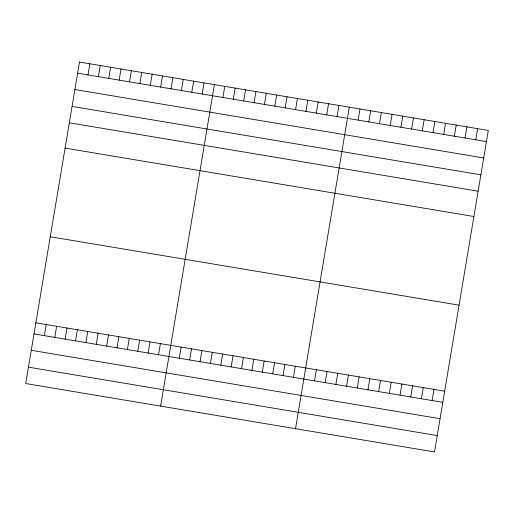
<?xml version="1.0" encoding="UTF-8"?>
<svg xmlns="http://www.w3.org/2000/svg" width="514" height="514" viewBox="0 0 514 514"><rect width="100%" height="100%" fill="white"/><g stroke="black" fill="none" stroke-linecap="round" stroke-linejoin="round"><path stroke-width="0.77" d="M44.384 335.655L46.241 324.533M88.016 74.909L89.879 63.787M54.76 337.396L56.617 326.268M98.392 76.65L100.256 65.522M65.137 339.131L67 328.009M108.769 78.385L110.632 67.257M75.513 340.866L77.376 329.744M119.145 80.12L121.008 68.998M85.889 342.6L87.753 331.479M129.522 81.855L131.385 70.733M96.266 344.341L98.129 333.213M139.898 83.596L141.761 72.468M106.642 346.076L108.505 334.955M150.281 85.33L152.138 74.209M117.019 347.811L118.882 336.689M160.657 87.065L162.514 75.944M127.401 349.552L129.258 338.424M171.033 88.8L172.897 77.678M137.778 351.287L139.635 340.159M181.41 90.541L183.273 79.413M148.154 353.022L150.017 341.9M191.786 92.276L193.649 81.154M158.53 354.756L160.394 343.635M202.163 94.011L204.026 82.889M160.606 406.118L214.402 84.624M179.283 358.232L181.146 347.111M222.922 97.487L224.779 86.365M189.66 359.967L191.523 348.845M233.298 99.221L235.155 88.1M200.042 361.708L201.899 350.58M243.675 100.956L245.538 89.834M210.419 363.443L212.276 352.315M254.051 102.697L255.914 91.569M220.795 365.178L222.658 354.056M264.427 104.432L266.291 93.31M231.171 366.912L233.035 355.791M274.804 106.167L276.667 95.045M241.548 368.654L243.411 357.526M285.18 107.908L287.043 96.78M251.924 370.388L253.787 359.267M295.563 109.643L297.42 98.521M262.301 372.123L264.164 361.001M305.939 111.377L307.796 100.256M272.683 373.858L274.54 362.736M316.316 113.112L318.179 101.99M283.06 375.599L284.917 364.471M326.692 114.853L328.555 103.725M293.436 377.334L295.299 366.212M337.068 116.588L338.932 105.466M295.511 428.689L349.308 107.201M314.504 380.861L316.367 369.733M358.136 120.115L359.999 108.987M325.195 382.647L327.058 371.526M368.827 121.902L370.69 110.78M335.886 384.44L337.749 373.312M379.518 123.694L381.382 112.566M346.577 386.226L348.441 375.104M390.216 125.48L392.073 114.359M357.269 388.019L359.132 376.89M400.907 127.273L402.764 116.145M367.96 389.805L369.823 378.683M411.598 129.059L413.455 117.937M378.657 391.597L380.514 380.469M422.29 130.852L424.153 119.723M389.349 393.383L391.205 382.262M432.981 132.638L434.844 121.516M400.04 395.176L401.897 384.048M443.672 134.43L445.535 123.302M410.731 396.962L412.588 385.841M454.363 136.216L456.226 125.095M421.422 398.755L423.285 387.627M465.054 138.003L466.918 126.881M432.113 400.541L433.977 389.419M475.746 139.795L477.609 128.673M77.64 73.174L486.437 141.581M74.896 89.552L483.7 157.959M72.076 106.417L480.873 174.831M69.332 122.795L478.136 191.202M65.098 148.096L473.902 216.503M50.263 236.748L459.066 305.162M35.864 322.798L444.668 391.205M34.001 333.92L442.805 402.327M31.264 350.297L440.068 418.704M28.437 367.163L437.241 435.576M79.497 62.053L25.7 383.54L434.503 451.947L488.3 130.46L79.497 62.053"/></g></svg>
